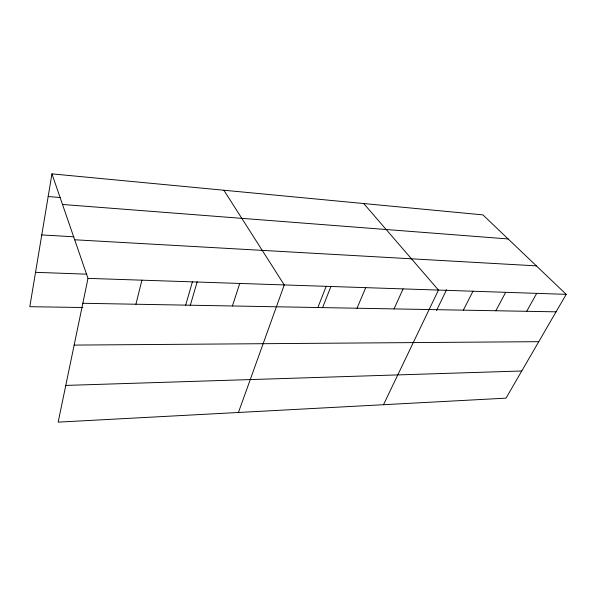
<?xml version="1.0" encoding="UTF-8"?>
<svg xmlns="http://www.w3.org/2000/svg" width="596" height="596" viewBox="0 0 596 596"><rect width="100%" height="100%" fill="white"/><g stroke="black" fill="none" stroke-linecap="round" stroke-linejoin="round"><path stroke-width="0.89" d="M51.949 173.868L87.999 278.377L58.162 422.132L506.011 398.15L566.2 294.342L482.931 214.888L51.949 173.868L29.8 306.702L82.859 307.521M135.925 304.236L141.915 280.18M185.691 305.137L192.389 281.863M190.213 305.629L197.194 281.714M232.425 305.979L239.741 283.443M238.437 412.477L284.255 284.933L223.873 190.236M317.869 307.529L326.176 286.326M322.503 307.797L330.959 286.408M357.019 308.236L365.72 287.652M394.045 308.907L403.09 288.896M383.489 404.714L438.455 290.073L363.731 203.541M436.51 310.486L446.635 289.641M463.375 310.158L472.963 291.228M495.865 310.747L505.669 292.323M526.715 311.306L536.705 293.359M65.784 385.418L521.761 370.988M74.157 345.091L538.754 341.672M82.837 303.275L556.053 311.835M87.999 278.377L566.2 294.342M35.529 272.327L86.77 274.167M74.686 239.771L536.363 265.868M41.765 234.928L73.829 236.798M62.506 204.473L508.15 238.951M48.164 196.538L60.114 197.507"/></g></svg>
